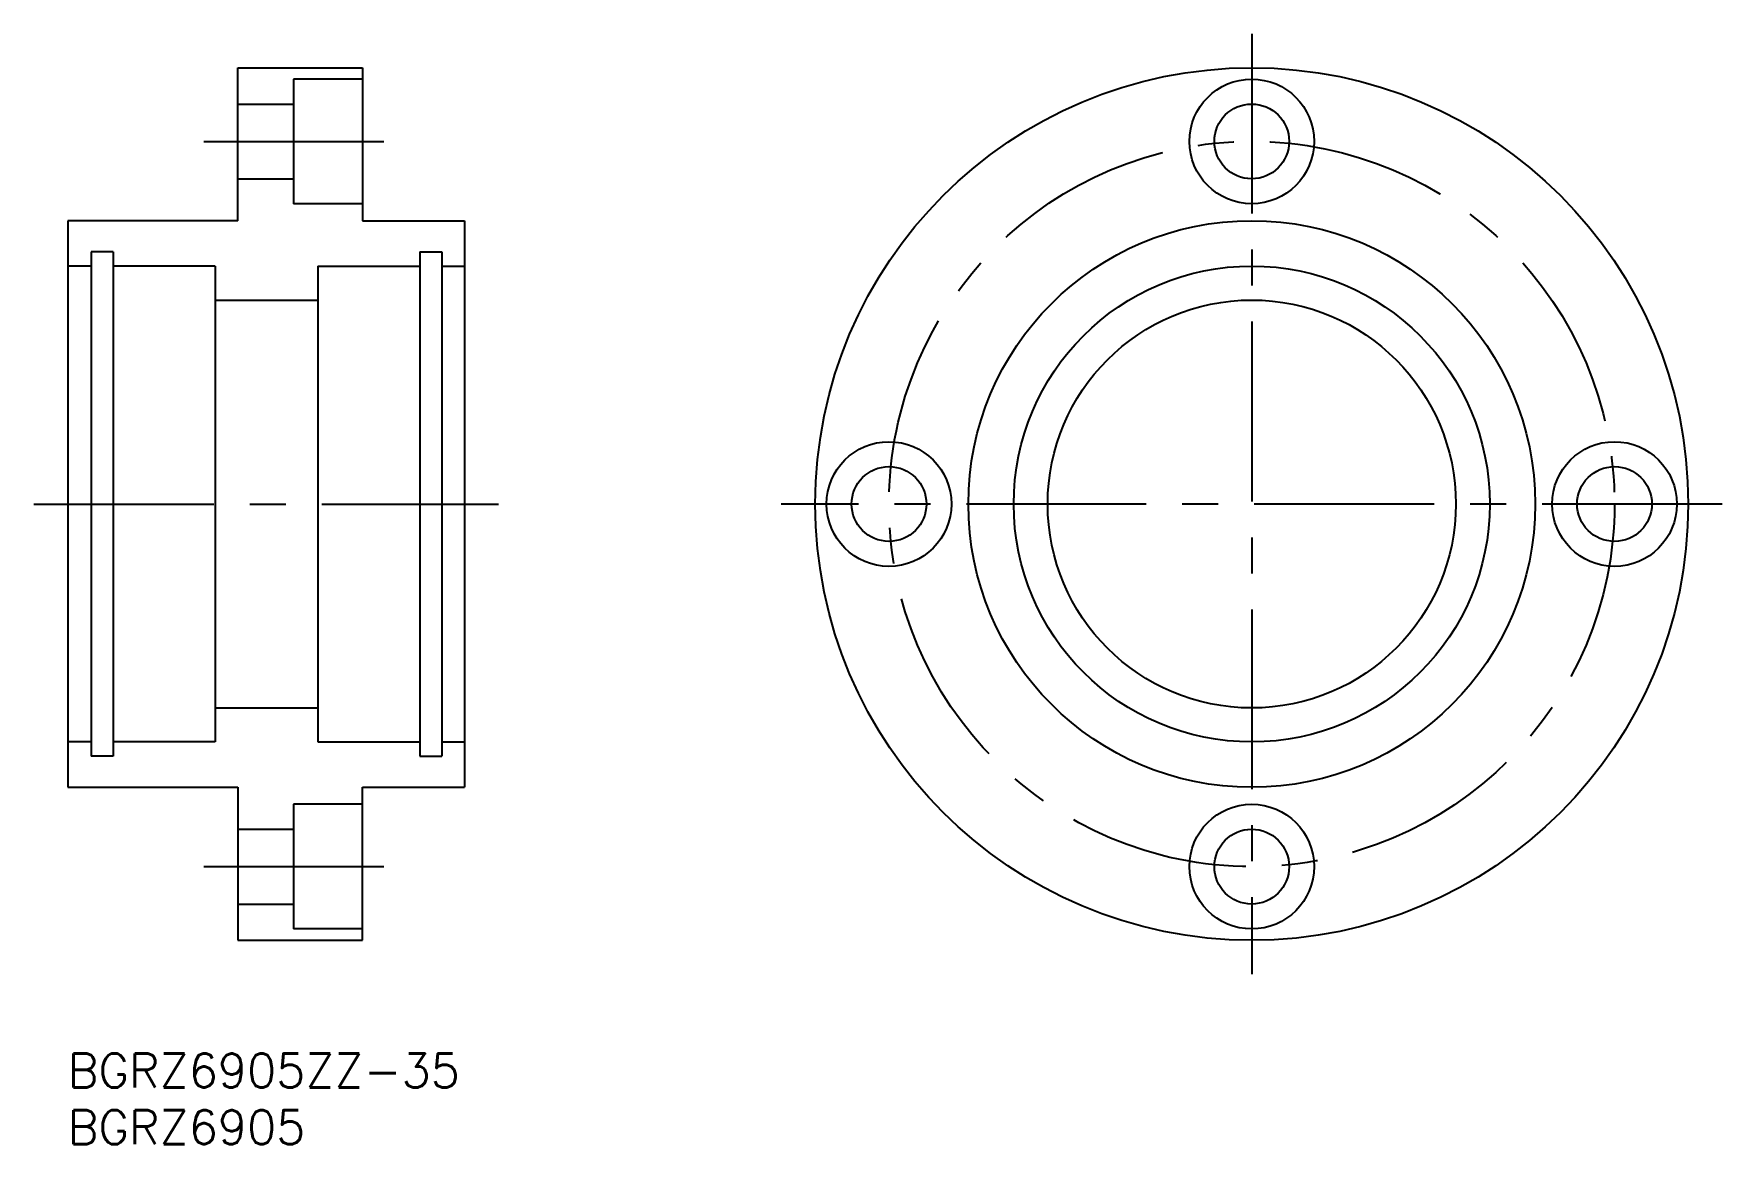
# Model space of a CAD drawing. Extents: x -3 to 146, y -8 to 90.
import ezdxf

# ---------------------------------------------------------------- set-up
doc = ezdxf.new("R2010")
doc.units = 0
doc.header["$LTSCALE"] = 0.5
doc.linetypes.add('CENTER', pattern=[50.8, 31.75, -6.35, 6.35, -6.35])
for name, color, linetype in [('MSM_CENTER', 1, 'CENTER'), ('MSM_CONTINUOUS', 7, 'CONTINUOUS'), ('MSM_PART_NUMBER', 7, 'CONTINUOUS')]:
    doc.layers.add(name, color=color, linetype=linetype)
doc.styles.get("Standard").update_dxf_attribs({"font": 'txt.shx', "height": 3, "bigfont": 'bigfont.shx'})

# ---------------------------------------------------------------- blocks, each defined once
blk = doc.blocks.new('*U2')
at = {"layer": 'MSM_PART_NUMBER'}
blk.add_text('BGRZ6905ZZ-35', height=3, dxfattribs=at).set_placement((0, -3))
blk = doc.blocks.new('*U3')
at = {"layer": 'MSM_PART_NUMBER'}
blk.add_text('BGRZ6905', height=3, dxfattribs=at).set_placement((0, -8))

msp = doc.modelspace()

# ---------------------------------------------------------------- linework, layer by layer
at = {"layer": 'MSM_CENTER'}
for p, q in [((104.44, 90), (104.44, 7)), ((12, 80.5), (29, 80.5)), ((-3, 48.5), (38, 48.5)), ((145.94, 48.5), (62.94, 48.5)), ((12, 16.5), (29, 16.5))]:
    msp.add_line(p, q, dxfattribs=at)
msp.add_circle((104.44, 48.5), 32, dxfattribs=at)
at = {"layer": 'MSM_CONTINUOUS'}
for p, q in [((15, 87), (26, 87)), ((15, 73.5), (15, 87)), ((26, 87), (26, 73.5)), ((26, 86), (19.9, 86)), ((19.9, 86), (19.9, 75)), ((15, 83.8), (19.9, 83.8)), ((15, 77.2), (19.9, 77.2)), ((26, 75), (19.9, 75)), ((0, 73.5), (0, 23.5)), ((15, 73.5), (0, 73.5)), ((26, 73.5), (35, 73.5)), ((35, 73.5), (35, 23.5)), ((2.05, 70.75), (2.05, 26.25)), ((4, 70.75), (2.05, 70.75)), ((4, 70.75), (4, 26.25)), ((31.05, 70.75), (31.05, 26.25)), ((31.05, 70.75), (33, 70.75)), ((33, 70.75), (33, 26.25)), ((2.05, 69.5), (0.05, 69.5)), ((13, 69.5), (4, 69.5)), ((13, 69.5), (13, 27.5)), ((22.05, 69.5), (22.05, 27.5)), ((22.05, 69.5), (31.05, 69.5)), ((33, 69.5), (35, 69.5)), ((13, 66.5), (22.05, 66.5)), ((13, 30.5), (22.05, 30.5)), ((2.05, 27.5), (0.05, 27.5)), ((13, 27.5), (4, 27.5)), ((22.05, 27.5), (31.05, 27.5)), ((33, 27.5), (35, 27.5)), ((4, 26.25), (2.05, 26.25)), ((31.05, 26.25), (33, 26.25)), ((0, 23.5), (15, 23.5)), ((15, 23.5), (15, 10)), ((26, 23.5), (35, 23.5)), ((26, 10), (26, 23.5)), ((26, 22), (19.9, 22)), ((19.9, 22), (19.9, 11)), ((15, 19.8), (19.9, 19.8)), ((15, 13.2), (19.9, 13.2)), ((26, 11), (19.9, 11)), ((15, 10), (26, 10))]:
    msp.add_line(p, q, dxfattribs=at)
for centre, radius in [((104.44, 48.5), 38.5), ((104.44, 80.5), 5.5), ((104.44, 80.5), 3.3), ((104.44, 48.5), 25), ((104.44, 48.5), 21), ((104.44, 48.5), 18), ((72.44, 48.5), 5.5), ((136.44, 48.5), 5.5), ((72.44, 48.5), 3.3), ((136.44, 48.5), 3.3), ((104.44, 16.5), 5.5), ((104.44, 16.5), 3.3)]:
    msp.add_circle(centre, radius, dxfattribs=at)

# ---------------------------------------------------------------- block references
for name in ['*U2', '*U3']:
    msp.add_blockref(name, (0, 0), dxfattribs=at)

doc.saveas('drawing.dxf')
